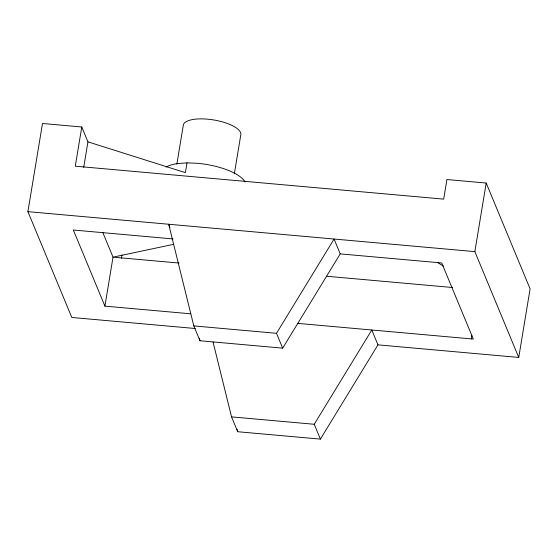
<?xml version="1.0" encoding="UTF-8"?>
<svg xmlns="http://www.w3.org/2000/svg" width="558" height="558" viewBox="0 0 558 558"><rect width="100%" height="100%" fill="white"/><g stroke="black" fill="none" stroke-linecap="round" stroke-linejoin="round"><path stroke-width="0.84" d="M195.307 328.516L71.801 317.467L27.9 211.656L42.499 123.485L81.775 126.994L87.934 141.844L83.707 167.4M81.775 126.994L75.288 166.179L443.68 199.129L446.923 179.536L486.199 183.045L530.1 288.863L518.745 357.441L377.961 344.851L371.802 330.001L314.238 424.275L320.397 439.118L237.708 431.725L231.549 416.875L213.065 342.096M190.801 313.812L104.918 306.133L113.023 257.147L102.721 232.309M121.442 258.368L122.007 254.964M176.851 164.226L183.394 124.692A29.183 10.121 9.4 0 1 215.123 120.2A29.183 10.121 9.4 0 1 240.735 135.189L234.339 173.859M244.983 181.943A42.352 14.696 9.4 0 0 197.469 163.292L187 162.866L185.382 172.659L87.934 141.844M518.745 357.441L474.851 251.623L486.199 183.045M471.238 338.894L471.81 335.456M282.662 348.15L276.503 333.307L334.068 239.033L340.227 253.883L282.662 348.15L199.973 340.757L193.807 325.907L168.683 224.246L169.981 227.371M320.397 439.118L377.961 344.851M173.559 244.341L113.023 257.147L178.999 263.048M187 162.866L177.667 163.543A42.352 14.696 9.4 0 0 166.138 167.065M27.9 211.656L474.851 251.623M173.106 238.936L73.335 230.015L104.918 306.133M340.227 253.883L441.734 262.957L473.31 339.076L297.337 323.34M326.57 276.245L452.44 287.503M193.807 325.907L276.503 333.307M231.549 416.875L314.238 424.275M437.723 262.574L443.547 266.243M237.087 429.207L237.708 431.725M199.346 338.239L199.973 340.757"/></g></svg>
